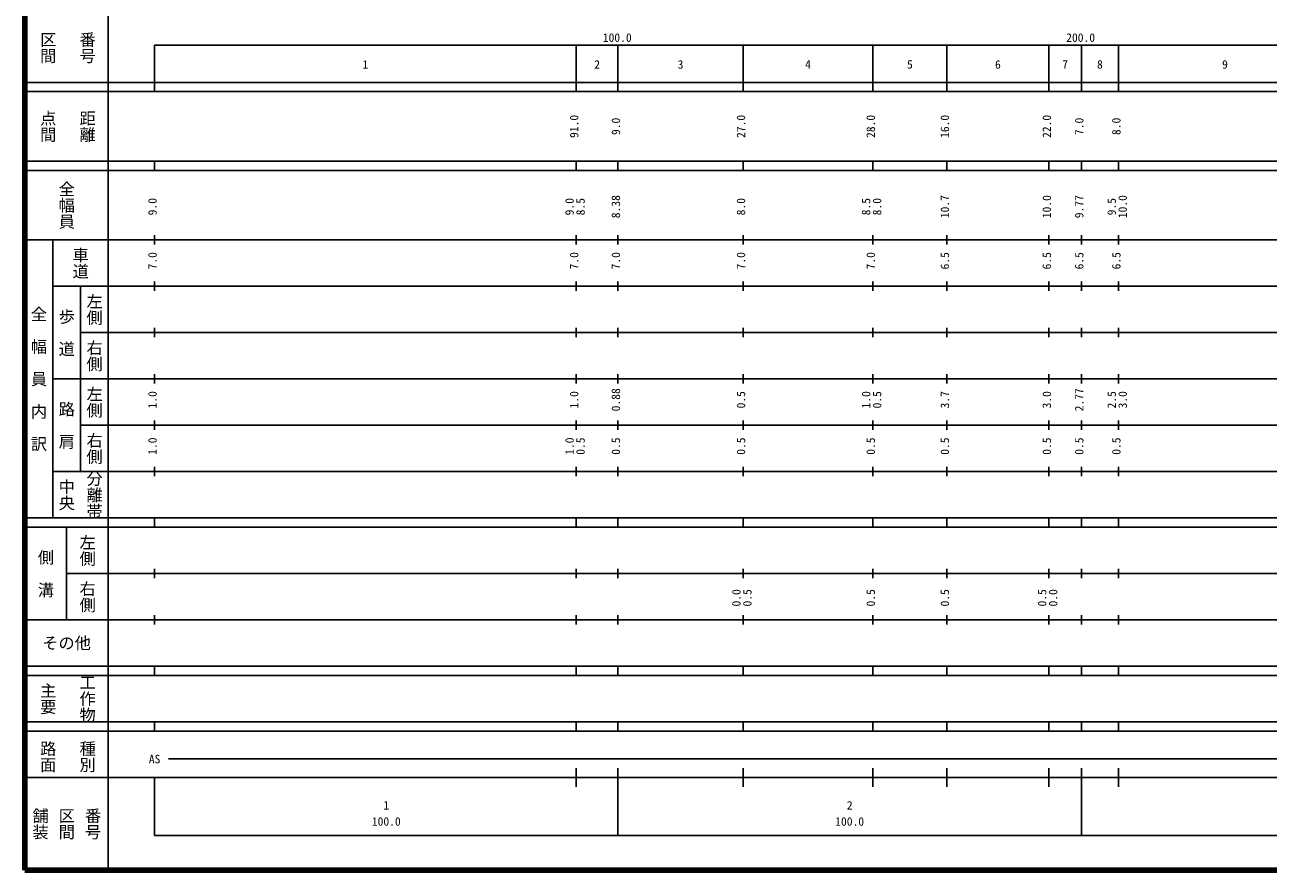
# Model space of a CAD drawing. Units: millimetres on the paper, enlarged 1000 times. Extents: x 40000 to 680000, y 20000 to 380000.
# Drawn here: x 40000 to 308308, y 20000 to 202409 of the extents above; entities that cross this region are included whole.
import ezdxf
from ezdxf.enums import TextEntityAlignment as Align

# ---------------------------------------------------------------- set-up
doc = ezdxf.new("R2010")
doc.units = ezdxf.units.MM
doc.header["$LTSCALE"] = 1000
doc.layers.add('M-TTL', color=2, linetype='Continuous', lineweight=13)
doc.layers.add('M-TTL-BAND', color=7, linetype='Continuous', lineweight=25)
doc.styles.add('@ＭＳ ゴシック', font='')
doc.styles.add('ＭＳ ゴシック', font='')
doc.styles.get('@ＭＳ ゴシック').set_extended_font_data('@MS Gothic')
doc.styles.get('ＭＳ ゴシック').set_extended_font_data('MS Gothic')

msp = doc.modelspace()

# ---------------------------------------------------------------- linework, layer by layer
at = {"layer": 'M-TTL', "lineweight": 140}
for p, q in [((40000, 380000), (40000, 20000)), ((40000, 20000), (680000, 20000))]:
    msp.add_line(p, q, dxfattribs=at)
at = {"layer": 'M-TTL-BAND'}
for p, q in [((58000, 370000), (58000, 20000)), ((68000, 198000), (579000, 198000)), ((68000, 198000), (68000, 188000)), ((159000, 188000), (159000, 198000)), ((168000, 188000), (168000, 198000)), ((195000, 188000), (195000, 198000)), ((223000, 188000), (223000, 198000)), ((239000, 188000), (239000, 198000)), ((261000, 188000), (261000, 198000)), ((268000, 188000), (268000, 198000)), ((276000, 188000), (276000, 198000)), ((40000, 190000), (579000, 190000)), ((40000, 188000), (579000, 188000)), ((40000, 173000), (579000, 173000)), ((68000, 171000), (68000, 173000)), ((159000, 171000), (159000, 173000)), ((168000, 171000), (168000, 173000)), ((195000, 171000), (195000, 173000)), ((223000, 171000), (223000, 173000)), ((239000, 171000), (239000, 173000)), ((261000, 171000), (261000, 173000)), ((268000, 171000), (268000, 173000)), ((276000, 171000), (276000, 173000)), ((40000, 171000), (579000, 171000)), ((40000, 156000), (579000, 156000)), ((46000, 96000), (46000, 156000)), ((68000, 155000), (68000, 157000)), ((159000, 155000), (159000, 157000)), ((168000, 155000), (168000, 157000)), ((195000, 155000), (195000, 157000)), ((223000, 155000), (223000, 157000)), ((239000, 155000), (239000, 157000)), ((261000, 155000), (261000, 157000)), ((268000, 155000), (268000, 157000)), ((276000, 155000), (276000, 157000)), ((46000, 146000), (579000, 146000)), ((52000, 146000), (52000, 106000)), ((68000, 145000), (68000, 147000)), ((159000, 145000), (159000, 147000)), ((168000, 145000), (168000, 147000)), ((195000, 145000), (195000, 147000)), ((223000, 145000), (223000, 147000)), ((239000, 145000), (239000, 147000)), ((261000, 145000), (261000, 147000)), ((268000, 145000), (268000, 147000)), ((276000, 145000), (276000, 147000)), ((68000, 135000), (68000, 137000)), ((159000, 135000), (159000, 137000)), ((168000, 135000), (168000, 137000)), ((195000, 135000), (195000, 137000)), ((223000, 135000), (223000, 137000)), ((239000, 135000), (239000, 137000)), ((261000, 135000), (261000, 137000)), ((268000, 135000), (268000, 137000)), ((276000, 135000), (276000, 137000)), ((52000, 136000), (579000, 136000)), ((68000, 125000), (68000, 127000)), ((159000, 125000), (159000, 127000)), ((168000, 125000), (168000, 127000)), ((195000, 125000), (195000, 127000)), ((223000, 125000), (223000, 127000)), ((239000, 125000), (239000, 127000)), ((261000, 125000), (261000, 127000)), ((268000, 125000), (268000, 127000)), ((276000, 125000), (276000, 127000)), ((46000, 126000), (579000, 126000)), ((52000, 116000), (579000, 116000)), ((68000, 115000), (68000, 117000)), ((159000, 115000), (159000, 117000)), ((168000, 115000), (168000, 117000)), ((195000, 115000), (195000, 117000)), ((223000, 115000), (223000, 117000)), ((239000, 115000), (239000, 117000)), ((261000, 115000), (261000, 117000)), ((268000, 115000), (268000, 117000)), ((276000, 115000), (276000, 117000)), ((46000, 106000), (579000, 106000)), ((68000, 105000), (68000, 107000)), ((159000, 105000), (159000, 107000)), ((168000, 105000), (168000, 107000)), ((195000, 105000), (195000, 107000)), ((223000, 105000), (223000, 107000)), ((239000, 105000), (239000, 107000)), ((261000, 105000), (261000, 107000)), ((268000, 105000), (268000, 107000)), ((276000, 105000), (276000, 107000)), ((40000, 96000), (579000, 96000)), ((40000, 94000), (579000, 94000)), ((49000, 94000), (49000, 74000)), ((68000, 94000), (68000, 96000)), ((159000, 94000), (159000, 96000)), ((168000, 94000), (168000, 96000)), ((195000, 94000), (195000, 96000)), ((223000, 94000), (223000, 96000)), ((239000, 94000), (239000, 96000)), ((261000, 94000), (261000, 96000)), ((268000, 94000), (268000, 96000)), ((276000, 94000), (276000, 96000)), ((49000, 84000), (579000, 84000)), ((68000, 83000), (68000, 85000)), ((159000, 83000), (159000, 85000)), ((168000, 83000), (168000, 85000)), ((195000, 83000), (195000, 85000)), ((223000, 83000), (223000, 85000)), ((239000, 83000), (239000, 85000)), ((261000, 83000), (261000, 85000)), ((268000, 83000), (268000, 85000)), ((276000, 83000), (276000, 85000)), ((40000, 74000), (579000, 74000)), ((68000, 73000), (68000, 75000)), ((159000, 73000), (159000, 75000)), ((168000, 73000), (168000, 75000)), ((195000, 73000), (195000, 75000)), ((223000, 73000), (223000, 75000)), ((239000, 73000), (239000, 75000)), ((261000, 73000), (261000, 75000)), ((268000, 73000), (268000, 75000)), ((276000, 73000), (276000, 75000)), ((40000, 64000), (579000, 64000)), ((40000, 62000), (579000, 62000)), ((68000, 62000), (68000, 64000)), ((159000, 62000), (159000, 64000)), ((168000, 62000), (168000, 64000)), ((195000, 62000), (195000, 64000)), ((223000, 62000), (223000, 64000)), ((239000, 62000), (239000, 64000)), ((261000, 62000), (261000, 64000)), ((268000, 62000), (268000, 64000)), ((276000, 62000), (276000, 64000)), ((40000, 52000), (579000, 52000)), ((68000, 50000), (68000, 52000)), ((159000, 50000), (159000, 52000)), ((168000, 50000), (168000, 52000)), ((195000, 50000), (195000, 52000)), ((223000, 50000), (223000, 52000)), ((239000, 50000), (239000, 52000)), ((261000, 50000), (261000, 52000)), ((268000, 50000), (268000, 52000)), ((276000, 50000), (276000, 52000)), ((40000, 50000), (579000, 50000)), ((71000, 44000), (565000, 44000)), ((159000, 38000), (159000, 42000)), ((168000, 27500), (168000, 42000)), ((195000, 38000), (195000, 42000)), ((223000, 38000), (223000, 42000)), ((239000, 38000), (239000, 42000)), ((261000, 38000), (261000, 42000)), ((268000, 27500), (268000, 42000)), ((276000, 38000), (276000, 42000)), ((40000, 40000), (579000, 40000)), ((68000, 40000), (68000, 27500)), ((68000, 27500), (579000, 27500))]:
    msp.add_line(p, q, dxfattribs=at)

# ---------------------------------------------------------------- texts
at = {"layer": 'M-TTL-BAND', "style": '@ＭＳ ゴシック'}
for s, p in [('区間', (45000, 197500)), ('番号', (53500, 197500)), ('点間', (45000, 180500)), ('距離', (53500, 180500)), ('全幅員', (49000, 163500)), ('車道', (52000, 151000)), ('左側', (55000, 141000)), ('全\u3000幅\u3000員\u3000内\u3000訳', (43000, 126000)), ('歩\u3000道', (49000, 136000)), ('右側', (55000, 131000)), ('左側', (55000, 121000)), ('路\u3000肩', (49000, 116000)), ('右側', (55000, 111000)), ('分離帯', (55000, 101000)), ('中央', (49000, 101000)), ('左側', (53500, 89000)), ('側\u3000溝', (44500, 84000)), ('右側', (53500, 79000)), ('工作物', (53500, 57000)), ('主要', (45000, 57000)), ('路面', (45000, 44500)), ('種別', (53500, 44500)), ('舗装', (43333, 30000)), ('区間', (49000, 30000)), ('番号', (54667, 30000))]:
    msp.add_text(s, height=2566, rotation=270, dxfattribs=at).set_placement(p, align=Align.MIDDLE_CENTER)
at = {"layer": 'M-TTL-BAND', "style": 'ＭＳ ゴシック'}
for s, p in [('100.0', (167844, 198195)), ('200.0', (267844, 198195)), ('1', (113500, 192405)), ('2', (163500, 192405)), ('3', (181500, 192405)), ('4', (209000, 192405)), ('5', (231000, 192405)), ('6', (250000, 192405)), ('7', (264500, 192405)), ('8', (272000, 192405)), ('9', (299000, 192405)), ('AS', (68000, 42500)), ('2', (218000, 32523)), ('1', (118000, 32523)), ('100.0', (118000, 29033)), ('100.0', (218000, 29033))]:
    msp.add_text(s, height=1833, dxfattribs=at).set_placement(p, align=Align.BOTTOM_CENTER)
for s, p in [('91.0', (160000, 180500)), ('27.0', (196000, 180500)), ('28.0', (224000, 180500)), ('16.0', (240000, 180500)), ('22.0', (262000, 180500)), ('9.0', (169000, 180500)), ('7.0', (269000, 180500)), ('8.0', (277000, 180500)), ('9.0', (69000, 163174)), ('9.0', (159000, 163174)), ('8.5', (161370, 163174)), ('8.38', (169000, 163174)), ('8.0', (196000, 163174)), ('8.5', (223000, 163174)), ('8.0', (225370, 163174)), ('10.7', (240000, 163174)), ('10.0', (262000, 163174)), ('9.77', (269000, 163174)), ('9.5', (276000, 163174)), ('10.0', (278370, 163174)), ('7.0', (69000, 151500)), ('7.0', (160000, 151500)), ('7.0', (169000, 151500)), ('7.0', (196000, 151500)), ('7.0', (224000, 151500)), ('6.5', (240000, 151500)), ('6.5', (262000, 151500)), ('6.5', (269000, 151500)), ('6.5', (277000, 151500)), ('0.88', (169000, 121500)), ('2.77', (269000, 121500)), ('1.0', (69000, 121500)), ('1.0', (160000, 121500)), ('0.5', (196000, 121500)), ('1.0', (223000, 121500)), ('0.5', (225370, 121500)), ('3.7', (240000, 121500)), ('3.0', (262000, 121500)), ('2.5', (276000, 121500)), ('3.0', (278370, 121500)), ('1.0', (69000, 111500)), ('1.0', (159000, 111500)), ('0.5', (161370, 111500)), ('0.5', (169000, 111500)), ('0.5', (196000, 111500)), ('0.5', (224000, 111500)), ('0.5', (240000, 111500)), ('0.5', (262000, 111500)), ('0.5', (269000, 111500)), ('0.5', (277000, 111500)), ('0.0', (195000, 78764)), ('0.0', (263370, 78764)), ('0.5', (197370, 78764)), ('0.5', (224000, 78764)), ('0.5', (240000, 78764)), ('0.5', (261000, 78764))]:
    msp.add_text(s, height=1833, rotation=90, dxfattribs=at).set_placement(p, align=Align.BOTTOM_CENTER)
msp.add_text('その他', height=2566, dxfattribs=at).set_placement((49000, 69000), align=Align.MIDDLE_CENTER)

doc.saveas('drawing.dxf')
